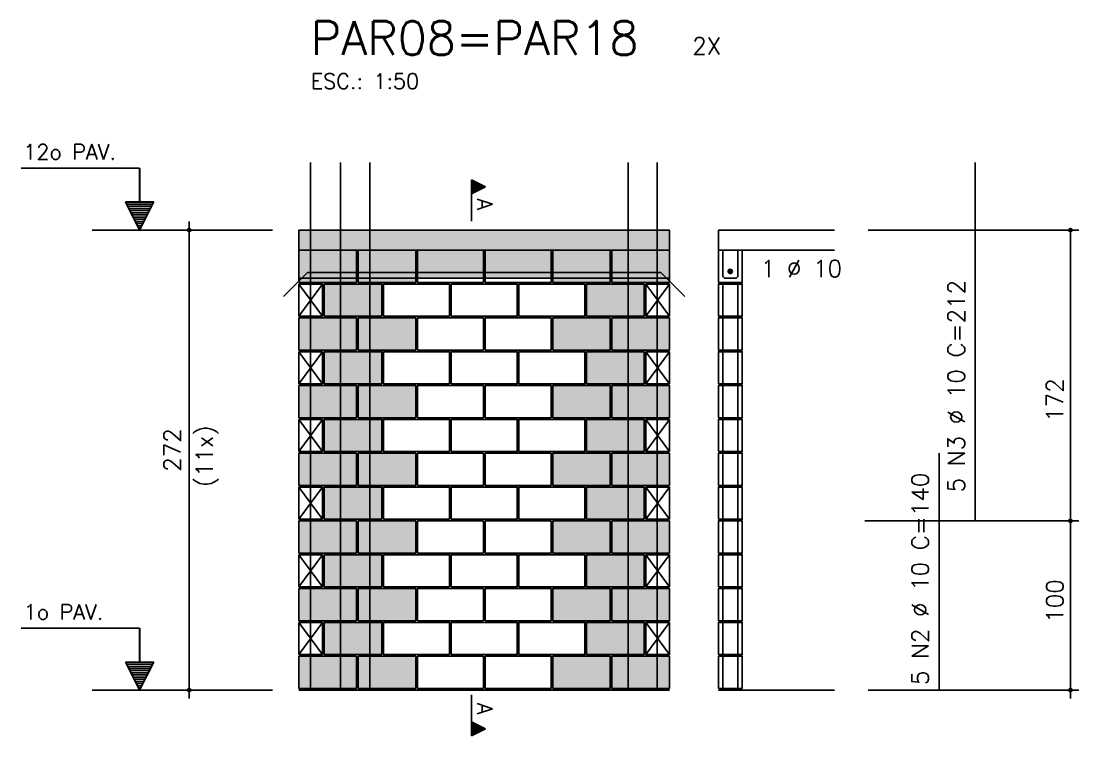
# Model space of a CAD drawing. Extents: x -2 to 121, y -2 to 61.
# Drawn here: x 55.85 to 68.35, y 29.35 to 37.8 of the extents above; entities that cross this region are included whole.
import ezdxf

# ---------------------------------------------------------------- set-up
doc = ezdxf.new("R2010")
doc.units = 0
doc.header["$MEASUREMENT"] = 0
for name, color, linetype in [('PENA_01', 1, 'CONTINUOUS'), ('PENA_02', 2, 'CONTINUOUS'), ('PENA_03', 3, 'CONTINUOUS'), ('PENA_05', 5, 'CONTINUOUS'), ('PENA_06', 6, 'CONTINUOUS'), ('PENA_09', 254, 'CONTINUOUS'), ('PENA_11', 252, 'CONTINUOUS'), ('PENA_21', 100, 'CONTINUOUS')]:
    doc.layers.add(name, color=color, linetype=linetype)
doc.styles.get("Standard").update_dxf_attribs({"font": 'ROMANS.SHX'})

msp = doc.modelspace()

# ---------------------------------------------------------------- linework, layer by layer
at = {"layer": 'PENA_01', "linetype": 'Continuous'}
for p, q in [((56.691087, 35.328397), (58.82195, 35.328397)), ((59.134049, 34.758397), (59.814049, 34.758397)), ((59.834049, 34.758397), (60.514049, 34.758397)), ((60.534049, 34.758397), (61.314049, 34.758397)), ((61.334049, 34.758397), (62.114049, 34.758397)), ((62.134049, 34.758397), (62.814049, 34.758397)), ((62.834049, 34.758397), (63.514049, 34.758397)), ((56.691087, 29.888397), (58.82195, 29.888397))]:
    msp.add_line(p, q, dxfattribs=at)
at = {"layer": 'PENA_02', "linetype": 'Continuous'}
for p, q in [((59.414049, 34.688397), (59.134049, 34.688397)), ((59.134049, 34.688397), (59.134049, 34.308397)), ((59.414049, 34.308397), (59.414049, 34.688397)), ((63.514049, 34.688397), (63.234049, 34.688397)), ((63.234049, 34.688397), (63.234049, 34.308397)), ((63.514049, 34.308397), (63.514049, 34.688397)), ((59.134049, 34.308397), (59.414049, 34.308397)), ((63.234049, 34.308397), (63.514049, 34.308397)), ((59.414049, 33.888397), (59.134049, 33.888397)), ((59.134049, 33.888397), (59.134049, 33.508397)), ((59.414049, 33.508397), (59.414049, 33.888397)), ((63.514049, 33.888397), (63.234049, 33.888397)), ((63.234049, 33.888397), (63.234049, 33.508397)), ((63.514049, 33.508397), (63.514049, 33.888397)), ((59.134049, 33.508397), (59.414049, 33.508397)), ((63.234049, 33.508397), (63.514049, 33.508397)), ((59.414049, 33.088397), (59.134049, 33.088397)), ((59.134049, 33.088397), (59.134049, 32.708397)), ((59.414049, 32.708397), (59.414049, 33.088397)), ((63.514049, 33.088397), (63.234049, 33.088397)), ((63.234049, 33.088397), (63.234049, 32.708397)), ((63.514049, 32.708397), (63.514049, 33.088397)), ((59.134049, 32.708397), (59.414049, 32.708397)), ((63.234049, 32.708397), (63.514049, 32.708397)), ((59.414049, 32.288397), (59.134049, 32.288397)), ((59.134049, 32.288397), (59.134049, 31.908397)), ((59.414049, 31.908397), (59.414049, 32.288397)), ((63.514049, 32.288397), (63.234049, 32.288397)), ((63.234049, 32.288397), (63.234049, 31.908397)), ((63.514049, 31.908397), (63.514049, 32.288397)), ((59.134049, 31.908397), (59.414049, 31.908397)), ((63.234049, 31.908397), (63.514049, 31.908397)), ((59.414049, 31.488397), (59.134049, 31.488397)), ((59.134049, 31.488397), (59.134049, 31.108397)), ((59.414049, 31.108397), (59.414049, 31.488397)), ((63.514049, 31.488397), (63.234049, 31.488397)), ((63.234049, 31.488397), (63.234049, 31.108397)), ((63.514049, 31.108397), (63.514049, 31.488397)), ((59.134049, 31.108397), (59.414049, 31.108397)), ((63.234049, 31.108397), (63.514049, 31.108397)), ((59.414049, 30.688397), (59.134049, 30.688397)), ((59.134049, 30.688397), (59.134049, 30.308397)), ((59.414049, 30.308397), (59.414049, 30.688397)), ((63.514049, 30.688397), (63.234049, 30.688397)), ((63.234049, 30.688397), (63.234049, 30.308397)), ((63.514049, 30.308397), (63.514049, 30.688397)), ((59.134049, 30.308397), (59.414049, 30.308397)), ((63.234049, 30.308397), (63.514049, 30.308397)), ((59.134049, 29.888397), (63.514049, 29.888397))]:
    msp.add_line(p, q, dxfattribs=at)
for points in [[(59.134049, 35.088397), (63.514049, 35.088397), (63.514049, 35.328397), (59.134049, 35.328397), (59.134049, 35.088397)], [(59.134049, 34.708397), (59.814049, 34.708397), (59.814049, 35.088397), (59.134049, 35.088397), (59.134049, 34.708397)], [(59.834049, 34.708397), (60.514049, 34.708397), (60.514049, 35.088397), (59.834049, 35.088397), (59.834049, 34.708397)], [(60.534049, 34.708397), (61.314049, 34.708397), (61.314049, 35.088397), (60.534049, 35.088397), (60.534049, 34.708397)], [(61.334049, 34.708397), (62.114049, 34.708397), (62.114049, 35.088397), (61.334049, 35.088397), (61.334049, 34.708397)], [(62.134049, 34.708397), (62.814049, 34.708397), (62.814049, 35.088397), (62.134049, 35.088397), (62.134049, 34.708397)], [(62.834049, 34.708397), (63.514049, 34.708397), (63.514049, 35.088397), (62.834049, 35.088397), (62.834049, 34.708397)], [(60.114049, 34.308397), (59.434049, 34.308397), (59.434049, 34.688397), (60.114049, 34.688397), (60.114049, 34.308397)], [(60.914049, 34.308397), (60.134049, 34.308397), (60.134049, 34.688397), (60.914049, 34.688397), (60.914049, 34.308397)], [(60.934049, 34.308397), (61.714049, 34.308397), (61.714049, 34.688397), (60.934049, 34.688397), (60.934049, 34.308397)], [(61.734049, 34.308397), (62.514049, 34.308397), (62.514049, 34.688397), (61.734049, 34.688397), (61.734049, 34.308397)], [(62.534049, 34.308397), (63.214049, 34.308397), (63.214049, 34.688397), (62.534049, 34.688397), (62.534049, 34.308397)], [(59.134049, 33.908397), (59.814049, 33.908397), (59.814049, 34.288397), (59.134049, 34.288397), (59.134049, 33.908397)], [(59.834049, 33.908397), (60.514049, 33.908397), (60.514049, 34.288397), (59.834049, 34.288397), (59.834049, 33.908397)], [(60.534049, 33.908397), (61.314049, 33.908397), (61.314049, 34.288397), (60.534049, 34.288397), (60.534049, 33.908397)], [(61.334049, 33.908397), (62.114049, 33.908397), (62.114049, 34.288397), (61.334049, 34.288397), (61.334049, 33.908397)], [(62.134049, 33.908397), (62.814049, 33.908397), (62.814049, 34.288397), (62.134049, 34.288397), (62.134049, 33.908397)], [(62.834049, 33.908397), (63.514049, 33.908397), (63.514049, 34.288397), (62.834049, 34.288397), (62.834049, 33.908397)], [(60.114049, 33.508397), (59.434049, 33.508397), (59.434049, 33.888397), (60.114049, 33.888397), (60.114049, 33.508397)], [(60.914049, 33.508397), (60.134049, 33.508397), (60.134049, 33.888397), (60.914049, 33.888397), (60.914049, 33.508397)], [(60.934049, 33.508397), (61.714049, 33.508397), (61.714049, 33.888397), (60.934049, 33.888397), (60.934049, 33.508397)], [(61.734049, 33.508397), (62.514049, 33.508397), (62.514049, 33.888397), (61.734049, 33.888397), (61.734049, 33.508397)], [(62.534049, 33.508397), (63.214049, 33.508397), (63.214049, 33.888397), (62.534049, 33.888397), (62.534049, 33.508397)], [(59.134049, 33.108397), (59.814049, 33.108397), (59.814049, 33.488397), (59.134049, 33.488397), (59.134049, 33.108397)], [(59.834049, 33.108397), (60.514049, 33.108397), (60.514049, 33.488397), (59.834049, 33.488397), (59.834049, 33.108397)], [(60.534049, 33.108397), (61.314049, 33.108397), (61.314049, 33.488397), (60.534049, 33.488397), (60.534049, 33.108397)], [(61.334049, 33.108397), (62.114049, 33.108397), (62.114049, 33.488397), (61.334049, 33.488397), (61.334049, 33.108397)], [(62.134049, 33.108397), (62.814049, 33.108397), (62.814049, 33.488397), (62.134049, 33.488397), (62.134049, 33.108397)], [(62.834049, 33.108397), (63.514049, 33.108397), (63.514049, 33.488397), (62.834049, 33.488397), (62.834049, 33.108397)], [(60.114049, 32.708397), (59.434049, 32.708397), (59.434049, 33.088397), (60.114049, 33.088397), (60.114049, 32.708397)], [(60.914049, 32.708397), (60.134049, 32.708397), (60.134049, 33.088397), (60.914049, 33.088397), (60.914049, 32.708397)], [(60.934049, 32.708397), (61.714049, 32.708397), (61.714049, 33.088397), (60.934049, 33.088397), (60.934049, 32.708397)], [(61.734049, 32.708397), (62.514049, 32.708397), (62.514049, 33.088397), (61.734049, 33.088397), (61.734049, 32.708397)], [(62.534049, 32.708397), (63.214049, 32.708397), (63.214049, 33.088397), (62.534049, 33.088397), (62.534049, 32.708397)], [(59.134049, 32.308397), (59.814049, 32.308397), (59.814049, 32.688397), (59.134049, 32.688397), (59.134049, 32.308397)], [(59.834049, 32.308397), (60.514049, 32.308397), (60.514049, 32.688397), (59.834049, 32.688397), (59.834049, 32.308397)], [(60.534049, 32.308397), (61.314049, 32.308397), (61.314049, 32.688397), (60.534049, 32.688397), (60.534049, 32.308397)], [(61.334049, 32.308397), (62.114049, 32.308397), (62.114049, 32.688397), (61.334049, 32.688397), (61.334049, 32.308397)], [(62.134049, 32.308397), (62.814049, 32.308397), (62.814049, 32.688397), (62.134049, 32.688397), (62.134049, 32.308397)], [(62.834049, 32.308397), (63.514049, 32.308397), (63.514049, 32.688397), (62.834049, 32.688397), (62.834049, 32.308397)], [(60.114049, 31.908397), (59.434049, 31.908397), (59.434049, 32.288397), (60.114049, 32.288397), (60.114049, 31.908397)], [(60.914049, 31.908397), (60.134049, 31.908397), (60.134049, 32.288397), (60.914049, 32.288397), (60.914049, 31.908397)], [(60.934049, 31.908397), (61.714049, 31.908397), (61.714049, 32.288397), (60.934049, 32.288397), (60.934049, 31.908397)], [(61.734049, 31.908397), (62.514049, 31.908397), (62.514049, 32.288397), (61.734049, 32.288397), (61.734049, 31.908397)], [(62.534049, 31.908397), (63.214049, 31.908397), (63.214049, 32.288397), (62.534049, 32.288397), (62.534049, 31.908397)], [(59.134049, 31.508397), (59.814049, 31.508397), (59.814049, 31.888397), (59.134049, 31.888397), (59.134049, 31.508397)], [(59.834049, 31.508397), (60.514049, 31.508397), (60.514049, 31.888397), (59.834049, 31.888397), (59.834049, 31.508397)], [(60.534049, 31.508397), (61.314049, 31.508397), (61.314049, 31.888397), (60.534049, 31.888397), (60.534049, 31.508397)], [(61.334049, 31.508397), (62.114049, 31.508397), (62.114049, 31.888397), (61.334049, 31.888397), (61.334049, 31.508397)], [(62.134049, 31.508397), (62.814049, 31.508397), (62.814049, 31.888397), (62.134049, 31.888397), (62.134049, 31.508397)], [(62.834049, 31.508397), (63.514049, 31.508397), (63.514049, 31.888397), (62.834049, 31.888397), (62.834049, 31.508397)], [(60.114049, 31.108397), (59.434049, 31.108397), (59.434049, 31.488397), (60.114049, 31.488397), (60.114049, 31.108397)], [(60.914049, 31.108397), (60.134049, 31.108397), (60.134049, 31.488397), (60.914049, 31.488397), (60.914049, 31.108397)], [(60.934049, 31.108397), (61.714049, 31.108397), (61.714049, 31.488397), (60.934049, 31.488397), (60.934049, 31.108397)], [(61.734049, 31.108397), (62.514049, 31.108397), (62.514049, 31.488397), (61.734049, 31.488397), (61.734049, 31.108397)], [(62.534049, 31.108397), (63.214049, 31.108397), (63.214049, 31.488397), (62.534049, 31.488397), (62.534049, 31.108397)], [(59.134049, 30.708397), (59.814049, 30.708397), (59.814049, 31.088397), (59.134049, 31.088397), (59.134049, 30.708397)], [(59.834049, 30.708397), (60.514049, 30.708397), (60.514049, 31.088397), (59.834049, 31.088397), (59.834049, 30.708397)], [(60.534049, 30.708397), (61.314049, 30.708397), (61.314049, 31.088397), (60.534049, 31.088397), (60.534049, 30.708397)], [(61.334049, 30.708397), (62.114049, 30.708397), (62.114049, 31.088397), (61.334049, 31.088397), (61.334049, 30.708397)], [(62.134049, 30.708397), (62.814049, 30.708397), (62.814049, 31.088397), (62.134049, 31.088397), (62.134049, 30.708397)], [(62.834049, 30.708397), (63.514049, 30.708397), (63.514049, 31.088397), (62.834049, 31.088397), (62.834049, 30.708397)], [(60.114049, 30.308397), (59.434049, 30.308397), (59.434049, 30.688397), (60.114049, 30.688397), (60.114049, 30.308397)], [(60.914049, 30.308397), (60.134049, 30.308397), (60.134049, 30.688397), (60.914049, 30.688397), (60.914049, 30.308397)], [(60.934049, 30.308397), (61.714049, 30.308397), (61.714049, 30.688397), (60.934049, 30.688397), (60.934049, 30.308397)], [(61.734049, 30.308397), (62.514049, 30.308397), (62.514049, 30.688397), (61.734049, 30.688397), (61.734049, 30.308397)], [(62.534049, 30.308397), (63.214049, 30.308397), (63.214049, 30.688397), (62.534049, 30.688397), (62.534049, 30.308397)], [(59.134049, 29.908397), (59.814049, 29.908397), (59.814049, 30.288397), (59.134049, 30.288397), (59.134049, 29.908397)], [(59.834049, 29.908397), (60.514049, 29.908397), (60.514049, 30.288397), (59.834049, 30.288397), (59.834049, 29.908397)], [(60.534049, 29.908397), (61.314049, 29.908397), (61.314049, 30.288397), (60.534049, 30.288397), (60.534049, 29.908397)], [(61.334049, 29.908397), (62.114049, 29.908397), (62.114049, 30.288397), (61.334049, 30.288397), (61.334049, 29.908397)], [(62.134049, 29.908397), (62.814049, 29.908397), (62.814049, 30.288397), (62.134049, 30.288397), (62.134049, 29.908397)], [(62.834049, 29.908397), (63.514049, 29.908397), (63.514049, 30.288397), (62.834049, 30.288397), (62.834049, 29.908397)]]:
    msp.add_lwpolyline(points, dxfattribs=at)
for centre, radius in [((57.837232, 35.328397), 0.02), ((57.837232, 35.328397), 0.01), ((68.254045, 35.328397), 0.02), ((68.254045, 35.328397), 0.01), ((68.254045, 31.888397), 0.02), ((68.254045, 31.888397), 0.01), ((57.837232, 29.888397), 0.02), ((57.837232, 29.888397), 0.01), ((68.254045, 29.888397), 0.02), ((68.254045, 29.888397), 0.01)]:
    msp.add_circle(centre, radius, dxfattribs=at)
at = {"layer": 'PENA_03', "linetype": 'Continuous'}
for p, q in [((57.250085, 36.060263), (55.850085, 36.060263)), ((57.250085, 35.660263), (57.250085, 36.060263)), ((57.251485, 35.660263), (57.251485, 36.061663)), ((61.174453, 35.435004), (61.174453, 35.921386)), ((61.174453, 35.921386), (61.340386, 35.83842)), ((61.175148, 35.920258), (61.338825, 35.83842)), ((61.175149, 35.920258), (61.175149, 35.756581)), ((61.187217, 35.915004), (61.187217, 35.761835)), ((61.199981, 35.908622), (61.199981, 35.768217)), ((61.212745, 35.90224), (61.212745, 35.774599)), ((61.225509, 35.895858), (61.225509, 35.780981)), ((61.238273, 35.889476), (61.238273, 35.787363)), ((61.340386, 35.83842), (61.175148, 35.755801)), ((61.338825, 35.83842), (61.175149, 35.756581)), ((61.251037, 35.883094), (61.251037, 35.793745)), ((61.263801, 35.876712), (61.263801, 35.800127)), ((61.276565, 35.87033), (61.276565, 35.806509)), ((61.289329, 35.863948), (61.289329, 35.812891)), ((61.302093, 35.857566), (61.302093, 35.819273)), ((61.314858, 35.851184), (61.314858, 35.825655)), ((61.327622, 35.844802), (61.327622, 35.832038)), ((57.250785, 35.328397), (57.084853, 35.660263)), ((57.084853, 35.660263), (57.250085, 35.660263)), ((57.250785, 35.33152), (57.087109, 35.658872)), ((57.414461, 35.658872), (57.087109, 35.658872)), ((57.416718, 35.660263), (57.250785, 35.328397)), ((57.414461, 35.658873), (57.250785, 35.331519)), ((57.251485, 35.660263), (57.416718, 35.660263)), ((61.175149, 35.755801), (61.175149, 35.435004)), ((57.403954, 35.634735), (57.097616, 35.634735)), ((57.39119, 35.609207), (57.110381, 35.609207)), ((57.378426, 35.583679), (57.123145, 35.583679)), ((57.365661, 35.558151), (57.135909, 35.558151)), ((57.352897, 35.532622), (57.148673, 35.532622)), ((57.340133, 35.507094), (57.161437, 35.507094)), ((57.327369, 35.481566), (57.174201, 35.481566)), ((57.314605, 35.456038), (57.186965, 35.456038)), ((57.301841, 35.43051), (57.199729, 35.43051)), ((57.289077, 35.404982), (57.212493, 35.404982)), ((57.837232, 29.787865), (57.837232, 35.428397)), ((57.276313, 35.379453), (57.225257, 35.379453)), ((57.263549, 35.353925), (57.238021, 35.353925)), ((64.094049, 35.328397), (64.094049, 34.708397)), ((64.094049, 35.328397), (65.464728, 35.328397)), ((65.864728, 35.328397), (68.354045, 35.328397)), ((68.254045, 29.787865), (68.254045, 35.328397)), ((64.094049, 35.088397), (65.464728, 35.088397)), ((59.134049, 34.308397), (59.414049, 34.688397)), ((59.414049, 34.308397), (59.134049, 34.688397)), ((63.234049, 34.308397), (63.514049, 34.688397)), ((63.514049, 34.308397), (63.234049, 34.688397)), ((64.144049, 34.308397), (64.144049, 34.688397)), ((64.324049, 34.308397), (64.324049, 34.688397)), ((64.144049, 33.908397), (64.144049, 34.288397)), ((64.324049, 33.908397), (64.324049, 34.288397)), ((59.134049, 33.508397), (59.414049, 33.888397)), ((59.414049, 33.508397), (59.134049, 33.888397)), ((63.234049, 33.508397), (63.514049, 33.888397)), ((63.514049, 33.508397), (63.234049, 33.888397)), ((64.144049, 33.508397), (64.144049, 33.888397)), ((64.324049, 33.508397), (64.324049, 33.888397)), ((64.144049, 33.108397), (64.144049, 33.488397)), ((64.324049, 33.108397), (64.324049, 33.488397)), ((59.134049, 32.708397), (59.414049, 33.088397)), ((59.414049, 32.708397), (59.134049, 33.088397)), ((63.234049, 32.708397), (63.514049, 33.088397)), ((63.514049, 32.708397), (63.234049, 33.088397)), ((64.144049, 32.708397), (64.144049, 33.088397)), ((64.324049, 32.708397), (64.324049, 33.088397)), ((64.144049, 32.308397), (64.144049, 32.688397)), ((64.324049, 32.308397), (64.324049, 32.688397)), ((59.134049, 31.908397), (59.414049, 32.288397)), ((59.414049, 31.908397), (59.134049, 32.288397)), ((63.234049, 31.908397), (63.514049, 32.288397)), ((63.514049, 31.908397), (63.234049, 32.288397)), ((64.144049, 31.908397), (64.144049, 32.288397)), ((64.324049, 31.908397), (64.324049, 32.288397)), ((64.144049, 31.508397), (64.144049, 31.888397)), ((64.324049, 31.508397), (64.324049, 31.888397)), ((65.822797, 31.888397), (68.354045, 31.888397)), ((59.134049, 31.108397), (59.414049, 31.488397)), ((59.414049, 31.108397), (59.134049, 31.488397)), ((63.234049, 31.108397), (63.514049, 31.488397)), ((63.514049, 31.108397), (63.234049, 31.488397)), ((64.144049, 31.108397), (64.144049, 31.488397)), ((64.324049, 31.108397), (64.324049, 31.488397)), ((64.144049, 30.708397), (64.144049, 31.088397)), ((64.324049, 30.708397), (64.324049, 31.088397)), ((59.134049, 30.308397), (59.414049, 30.688397)), ((59.414049, 30.308397), (59.134049, 30.688397)), ((63.234049, 30.308397), (63.514049, 30.688397)), ((63.514049, 30.308397), (63.234049, 30.688397)), ((64.144049, 30.308397), (64.144049, 30.688397)), ((64.324049, 30.308397), (64.324049, 30.688397)), ((57.250085, 30.620263), (55.850085, 30.620263)), ((57.250085, 30.220263), (57.250085, 30.620263)), ((57.251485, 30.220263), (57.251485, 30.621663)), ((64.144049, 29.908397), (64.144049, 30.288397)), ((64.324049, 29.908397), (64.324049, 30.288397)), ((57.250785, 29.888397), (57.084853, 30.220263)), ((57.084853, 30.220263), (57.250085, 30.220263)), ((57.250785, 29.89152), (57.087109, 30.218872)), ((57.414461, 30.218872), (57.087109, 30.218872)), ((57.403954, 30.194735), (57.097616, 30.194735)), ((57.39119, 30.169207), (57.110381, 30.169207)), ((57.378426, 30.143679), (57.123145, 30.143679)), ((57.416718, 30.220263), (57.250785, 29.888397)), ((57.414461, 30.218873), (57.250785, 29.891519)), ((57.251485, 30.220263), (57.416718, 30.220263)), ((57.365661, 30.118151), (57.135909, 30.118151)), ((57.352897, 30.092622), (57.148673, 30.092622)), ((57.340133, 30.067094), (57.161437, 30.067094)), ((57.327369, 30.041566), (57.174201, 30.041566)), ((57.314605, 30.016038), (57.186965, 30.016038)), ((57.301841, 29.99051), (57.199729, 29.99051)), ((57.289077, 29.964982), (57.212493, 29.964982)), ((57.276313, 29.939453), (57.225257, 29.939453)), ((57.263549, 29.913925), (57.238021, 29.913925)), ((64.094049, 29.888397), (65.464728, 29.888397)), ((65.864728, 29.888397), (68.354045, 29.888397)), ((61.174453, 29.833678), (61.174453, 29.347296)), ((61.175149, 29.512881), (61.175149, 29.833678)), ((61.340386, 29.430262), (61.175148, 29.512881)), ((61.175149, 29.348424), (61.175149, 29.512101)), ((61.338825, 29.430262), (61.175149, 29.512101)), ((61.174453, 29.347296), (61.340386, 29.430262)), ((61.175148, 29.348424), (61.338825, 29.430262)), ((61.187217, 29.353678), (61.187217, 29.506847)), ((61.199981, 29.36006), (61.199981, 29.500465)), ((61.212745, 29.366442), (61.212745, 29.494083)), ((61.225509, 29.372824), (61.225509, 29.487701)), ((61.238273, 29.379206), (61.238273, 29.481319)), ((61.251037, 29.385588), (61.251037, 29.474937)), ((61.263801, 29.39197), (61.263801, 29.468555)), ((61.276565, 29.398352), (61.276565, 29.462173)), ((61.289329, 29.404734), (61.289329, 29.455791)), ((61.302093, 29.411116), (61.302093, 29.449409)), ((61.314858, 29.417498), (61.314858, 29.443027)), ((61.327622, 29.42388), (61.327622, 29.436644))]:
    msp.add_line(p, q, dxfattribs=at)
for points in [[(64.094049, 34.708397), (64.374049, 34.708397), (64.374049, 35.088397)], [(64.324049, 35.088397), (64.324049, 34.778397), (64.304049, 34.758397), (64.164049, 34.758397), (64.144049, 34.778397), (64.144049, 35.088397)], [(64.258598, 34.839388), (64.256437, 34.849556), (64.250326, 34.857966), (64.241323, 34.863164), (64.230985, 34.864251), (64.221098, 34.861038), (64.213372, 34.854082), (64.209144, 34.844585), (64.209144, 34.83419), (64.213372, 34.824693), (64.221098, 34.817737), (64.230985, 34.814524), (64.241323, 34.815611), (64.250326, 34.820809), (64.256437, 34.829219), (64.258598, 34.839388)], [(64.094049, 34.308397), (64.374049, 34.308397), (64.374049, 34.688397), (64.094049, 34.688397), (64.094049, 34.308397)], [(64.094049, 33.908397), (64.374049, 33.908397), (64.374049, 34.288397), (64.094049, 34.288397), (64.094049, 33.908397)], [(64.094049, 33.508397), (64.374049, 33.508397), (64.374049, 33.888397), (64.094049, 33.888397), (64.094049, 33.508397)], [(64.094049, 33.108397), (64.374049, 33.108397), (64.374049, 33.488397), (64.094049, 33.488397), (64.094049, 33.108397)], [(64.094049, 32.708397), (64.374049, 32.708397), (64.374049, 33.088397), (64.094049, 33.088397), (64.094049, 32.708397)], [(64.094049, 32.308397), (64.374049, 32.308397), (64.374049, 32.688397), (64.094049, 32.688397), (64.094049, 32.308397)], [(64.094049, 31.908397), (64.374049, 31.908397), (64.374049, 32.288397), (64.094049, 32.288397), (64.094049, 31.908397)], [(64.094049, 31.508397), (64.374049, 31.508397), (64.374049, 31.888397), (64.094049, 31.888397), (64.094049, 31.508397)], [(64.094049, 31.108397), (64.374049, 31.108397), (64.374049, 31.488397), (64.094049, 31.488397), (64.094049, 31.108397)], [(64.094049, 30.708397), (64.374049, 30.708397), (64.374049, 31.088397), (64.094049, 31.088397), (64.094049, 30.708397)], [(64.094049, 30.308397), (64.374049, 30.308397), (64.374049, 30.688397), (64.094049, 30.688397), (64.094049, 30.308397)], [(64.094049, 29.908397), (64.374049, 29.908397), (64.374049, 30.288397), (64.094049, 30.288397), (64.094049, 29.908397)]]:
    msp.add_lwpolyline(points, dxfattribs=at)
msp.add_circle((64.233598, 34.839388), 0.025, dxfattribs=at)
for points in [[(64.258598, 34.839388), (64.213372, 34.854082), (64.209144, 34.844585)], [(64.258598, 34.839388), (64.209144, 34.844585), (64.209144, 34.83419)], [(64.258598, 34.839388), (64.209144, 34.83419), (64.213372, 34.824693)], [(64.258598, 34.839388), (64.221098, 34.861038), (64.210106, 34.847938)], [(64.258598, 34.839388), (64.210106, 34.847938), (64.210106, 34.830837)], [(64.258598, 34.839388), (64.210106, 34.830837), (64.221098, 34.817737)], [(64.258598, 34.839388), (64.221098, 34.861038), (64.213372, 34.854082)], [(64.258598, 34.839388), (64.213372, 34.824693), (64.221098, 34.817737)], [(64.258598, 34.839388), (64.230985, 34.864251), (64.221098, 34.861038)], [(64.258598, 34.839388), (64.237939, 34.864008), (64.221098, 34.861038)], [(64.258598, 34.839388), (64.221098, 34.817737), (64.237939, 34.814767)], [(64.258598, 34.839388), (64.221098, 34.817737), (64.230985, 34.814524)], [(64.258598, 34.839388), (64.241323, 34.863164), (64.230985, 34.864251)], [(64.258598, 34.839388), (64.230985, 34.814524), (64.241323, 34.815611)], [(64.258598, 34.839388), (64.252749, 34.855457), (64.237939, 34.864008)], [(64.258598, 34.839388), (64.237939, 34.814767), (64.252749, 34.823318)], [(64.258598, 34.839388), (64.250326, 34.857966), (64.241323, 34.863164)], [(64.258598, 34.839388), (64.241323, 34.815611), (64.250326, 34.820809)], [(64.258598, 34.839388), (64.256437, 34.849556), (64.250326, 34.857966)], [(64.258598, 34.839388), (64.250326, 34.820809), (64.256437, 34.829219)], [(64.258598, 34.839388), (64.252749, 34.823318), (64.258598, 34.839388)], [(64.258598, 34.839388), (64.256437, 34.829219), (64.258598, 34.839388)]]:
    msp.add_solid(points, dxfattribs=at)
at = {"layer": 'PENA_05', "linetype": 'Continuous'}
for p, q in [((67.130294, 31.885475), (67.130294, 36.128397)), ((58.951206, 34.544), (59.234049, 34.826843)), ((59.234049, 34.826843), (63.413879, 34.826998)), ((63.413879, 34.826998), (63.696722, 34.544156)), ((66.70437, 29.888397), (66.70437, 32.688397))]:
    msp.add_line(p, q, dxfattribs=at)
for points in [[(59.269442, 36.128397), (59.269442, 29.888397)], [(59.624049, 36.128397), (59.624049, 29.888397)], [(59.970859, 36.128397), (59.970859, 29.888397)], [(63.024327, 36.128397), (63.024327, 29.888397)], [(63.368801, 36.128397), (63.368801, 29.888397)]]:
    msp.add_lwpolyline(points, dxfattribs=at)
at = {"layer": 'PENA_09', "linetype": 'Continuous'}
for points in [[(59.134049, 34.758397), (59.814049, 34.758397), (59.814049, 35.088397), (59.134049, 35.088397), (59.134049, 34.758397)], [(59.834049, 34.758397), (60.514049, 34.758397), (60.514049, 35.088397), (59.834049, 35.088397), (59.834049, 34.758397)], [(60.534049, 34.758397), (61.314049, 34.758397), (61.314049, 35.088397), (60.534049, 35.088397), (60.534049, 34.758397)], [(61.334049, 34.758397), (62.114049, 34.758397), (62.114049, 35.088397), (61.334049, 35.088397), (61.334049, 34.758397)], [(62.134049, 34.758397), (62.814049, 34.758397), (62.814049, 35.088397), (62.134049, 35.088397), (62.134049, 34.758397)], [(62.834049, 34.758397), (63.514049, 34.758397), (63.514049, 35.088397), (62.834049, 35.088397), (62.834049, 34.758397)]]:
    msp.add_lwpolyline(points, dxfattribs=at)
for points in [[(59.134049, 34.758397), (59.814049, 34.758397), (59.814049, 35.088397)], [(59.134049, 34.758397), (59.814049, 35.088397), (59.134049, 35.088397)], [(59.134049, 34.758397), (59.134049, 35.088397), (59.134049, 34.758397)], [(59.834049, 34.758397), (60.514049, 34.758397), (60.514049, 35.088397)], [(59.834049, 34.758397), (60.514049, 35.088397), (59.834049, 35.088397)], [(59.834049, 34.758397), (59.834049, 35.088397), (59.834049, 34.758397)], [(60.534049, 34.758397), (61.314049, 34.758397), (61.314049, 35.088397)], [(60.534049, 34.758397), (61.314049, 35.088397), (60.534049, 35.088397)], [(60.534049, 34.758397), (60.534049, 35.088397), (60.534049, 34.758397)], [(61.334049, 34.758397), (62.114049, 34.758397), (62.114049, 35.088397)], [(61.334049, 34.758397), (62.114049, 35.088397), (61.334049, 35.088397)], [(61.334049, 34.758397), (61.334049, 35.088397), (61.334049, 34.758397)], [(62.134049, 34.758397), (62.814049, 34.758397), (62.814049, 35.088397)], [(62.134049, 34.758397), (62.814049, 35.088397), (62.134049, 35.088397)], [(62.134049, 34.758397), (62.134049, 35.088397), (62.134049, 34.758397)], [(62.834049, 34.758397), (63.514049, 34.758397), (63.514049, 35.088397)], [(62.834049, 34.758397), (63.514049, 35.088397), (62.834049, 35.088397)], [(62.834049, 34.758397), (62.834049, 35.088397), (62.834049, 34.758397)]]:
    msp.add_solid(points, dxfattribs=at)
at = {"layer": 'PENA_11', "linetype": 'Continuous'}
for points in [[(59.134049, 35.088397), (63.514049, 35.088397), (63.514049, 35.328397)], [(59.134049, 35.088397), (63.514049, 35.328397), (59.134049, 35.328397)], [(59.134049, 35.088397), (59.134049, 35.328397), (59.134049, 35.088397)]]:
    msp.add_solid(points, dxfattribs=at)
at = {"layer": 'PENA_21', "linetype": 'Continuous'}
for points in [[(59.134049, 34.708397), (59.814049, 34.708397), (59.814049, 34.758397), (59.134049, 34.758397), (59.134049, 34.708397)], [(60.114049, 34.308397), (59.434049, 34.308397), (59.434049, 34.688397), (60.114049, 34.688397), (60.114049, 34.308397)], [(59.834049, 34.708397), (60.514049, 34.708397), (60.514049, 34.758397), (59.834049, 34.758397), (59.834049, 34.708397)], [(62.134049, 34.708397), (62.814049, 34.708397), (62.814049, 34.758397), (62.134049, 34.758397), (62.134049, 34.708397)], [(62.534049, 34.308397), (63.214049, 34.308397), (63.214049, 34.688397), (62.534049, 34.688397), (62.534049, 34.308397)], [(62.834049, 34.708397), (63.514049, 34.708397), (63.514049, 34.758397), (62.834049, 34.758397), (62.834049, 34.708397)], [(59.134049, 33.908397), (59.814049, 33.908397), (59.814049, 34.288397), (59.134049, 34.288397), (59.134049, 33.908397)], [(59.834049, 33.908397), (60.514049, 33.908397), (60.514049, 34.288397), (59.834049, 34.288397), (59.834049, 33.908397)], [(62.134049, 33.908397), (62.814049, 33.908397), (62.814049, 34.288397), (62.134049, 34.288397), (62.134049, 33.908397)], [(62.834049, 33.908397), (63.514049, 33.908397), (63.514049, 34.288397), (62.834049, 34.288397), (62.834049, 33.908397)], [(60.114049, 33.508397), (59.434049, 33.508397), (59.434049, 33.888397), (60.114049, 33.888397), (60.114049, 33.508397)], [(62.534049, 33.508397), (63.214049, 33.508397), (63.214049, 33.888397), (62.534049, 33.888397), (62.534049, 33.508397)], [(59.134049, 33.108397), (59.814049, 33.108397), (59.814049, 33.488397), (59.134049, 33.488397), (59.134049, 33.108397)], [(59.834049, 33.108397), (60.514049, 33.108397), (60.514049, 33.488397), (59.834049, 33.488397), (59.834049, 33.108397)], [(62.134049, 33.108397), (62.814049, 33.108397), (62.814049, 33.488397), (62.134049, 33.488397), (62.134049, 33.108397)], [(62.834049, 33.108397), (63.514049, 33.108397), (63.514049, 33.488397), (62.834049, 33.488397), (62.834049, 33.108397)], [(60.114049, 32.708397), (59.434049, 32.708397), (59.434049, 33.088397), (60.114049, 33.088397), (60.114049, 32.708397)], [(62.534049, 32.708397), (63.214049, 32.708397), (63.214049, 33.088397), (62.534049, 33.088397), (62.534049, 32.708397)], [(59.134049, 32.308397), (59.814049, 32.308397), (59.814049, 32.688397), (59.134049, 32.688397), (59.134049, 32.308397)], [(59.834049, 32.308397), (60.514049, 32.308397), (60.514049, 32.688397), (59.834049, 32.688397), (59.834049, 32.308397)], [(62.134049, 32.308397), (62.814049, 32.308397), (62.814049, 32.688397), (62.134049, 32.688397), (62.134049, 32.308397)], [(62.834049, 32.308397), (63.514049, 32.308397), (63.514049, 32.688397), (62.834049, 32.688397), (62.834049, 32.308397)], [(60.114049, 31.908397), (59.434049, 31.908397), (59.434049, 32.288397), (60.114049, 32.288397), (60.114049, 31.908397)], [(62.534049, 31.908397), (63.214049, 31.908397), (63.214049, 32.288397), (62.534049, 32.288397), (62.534049, 31.908397)], [(59.134049, 31.508397), (59.814049, 31.508397), (59.814049, 31.888397), (59.134049, 31.888397), (59.134049, 31.508397)], [(59.834049, 31.508397), (60.514049, 31.508397), (60.514049, 31.888397), (59.834049, 31.888397), (59.834049, 31.508397)], [(62.134049, 31.508397), (62.814049, 31.508397), (62.814049, 31.888397), (62.134049, 31.888397), (62.134049, 31.508397)], [(62.834049, 31.508397), (63.514049, 31.508397), (63.514049, 31.888397), (62.834049, 31.888397), (62.834049, 31.508397)], [(60.114049, 31.108397), (59.434049, 31.108397), (59.434049, 31.488397), (60.114049, 31.488397), (60.114049, 31.108397)], [(62.534049, 31.108397), (63.214049, 31.108397), (63.214049, 31.488397), (62.534049, 31.488397), (62.534049, 31.108397)], [(59.134049, 30.708397), (59.814049, 30.708397), (59.814049, 31.088397), (59.134049, 31.088397), (59.134049, 30.708397)], [(59.834049, 30.708397), (60.514049, 30.708397), (60.514049, 31.088397), (59.834049, 31.088397), (59.834049, 30.708397)], [(62.134049, 30.708397), (62.814049, 30.708397), (62.814049, 31.088397), (62.134049, 31.088397), (62.134049, 30.708397)], [(62.834049, 30.708397), (63.514049, 30.708397), (63.514049, 31.088397), (62.834049, 31.088397), (62.834049, 30.708397)], [(60.114049, 30.308397), (59.434049, 30.308397), (59.434049, 30.688397), (60.114049, 30.688397), (60.114049, 30.308397)], [(62.534049, 30.308397), (63.214049, 30.308397), (63.214049, 30.688397), (62.534049, 30.688397), (62.534049, 30.308397)], [(59.134049, 29.908397), (59.814049, 29.908397), (59.814049, 30.288397), (59.134049, 30.288397), (59.134049, 29.908397)], [(59.834049, 29.908397), (60.514049, 29.908397), (60.514049, 30.288397), (59.834049, 30.288397), (59.834049, 29.908397)], [(62.134049, 29.908397), (62.814049, 29.908397), (62.814049, 30.288397), (62.134049, 30.288397), (62.134049, 29.908397)], [(62.834049, 29.908397), (63.514049, 29.908397), (63.514049, 30.288397), (62.834049, 30.288397), (62.834049, 29.908397)]]:
    msp.add_lwpolyline(points, dxfattribs=at)
for points in [[(59.134049, 34.708397), (59.814049, 34.708397), (59.814049, 34.758397)], [(59.134049, 34.708397), (59.814049, 34.758397), (59.134049, 34.758397)], [(59.134049, 34.708397), (59.134049, 34.758397), (59.134049, 34.708397)], [(60.114049, 34.308397), (59.434049, 34.308397), (59.434049, 34.688397)], [(60.114049, 34.308397), (59.434049, 34.688397), (60.114049, 34.688397)], [(59.834049, 34.708397), (60.514049, 34.708397), (60.514049, 34.758397)], [(59.834049, 34.708397), (60.514049, 34.758397), (59.834049, 34.758397)], [(59.834049, 34.708397), (59.834049, 34.758397), (59.834049, 34.708397)], [(60.114049, 34.308397), (60.114049, 34.688397), (60.114049, 34.308397)], [(62.134049, 34.708397), (62.814049, 34.708397), (62.814049, 34.758397)], [(62.134049, 34.708397), (62.814049, 34.758397), (62.134049, 34.758397)], [(62.134049, 34.708397), (62.134049, 34.758397), (62.134049, 34.708397)], [(62.534049, 34.308397), (63.214049, 34.308397), (63.214049, 34.688397)], [(62.534049, 34.308397), (63.214049, 34.688397), (62.534049, 34.688397)], [(62.534049, 34.308397), (62.534049, 34.688397), (62.534049, 34.308397)], [(62.834049, 34.708397), (63.514049, 34.708397), (63.514049, 34.758397)], [(62.834049, 34.708397), (63.514049, 34.758397), (62.834049, 34.758397)], [(62.834049, 34.708397), (62.834049, 34.758397), (62.834049, 34.708397)], [(59.134049, 33.908397), (59.814049, 33.908397), (59.814049, 34.288397)], [(59.134049, 33.908397), (59.814049, 34.288397), (59.134049, 34.288397)], [(59.134049, 33.908397), (59.134049, 34.288397), (59.134049, 33.908397)], [(59.834049, 33.908397), (60.514049, 33.908397), (60.514049, 34.288397)], [(59.834049, 33.908397), (60.514049, 34.288397), (59.834049, 34.288397)], [(59.834049, 33.908397), (59.834049, 34.288397), (59.834049, 33.908397)], [(62.134049, 33.908397), (62.814049, 33.908397), (62.814049, 34.288397)], [(62.134049, 33.908397), (62.814049, 34.288397), (62.134049, 34.288397)], [(62.134049, 33.908397), (62.134049, 34.288397), (62.134049, 33.908397)], [(62.834049, 33.908397), (63.514049, 33.908397), (63.514049, 34.288397)], [(62.834049, 33.908397), (63.514049, 34.288397), (62.834049, 34.288397)], [(62.834049, 33.908397), (62.834049, 34.288397), (62.834049, 33.908397)], [(60.114049, 33.508397), (59.434049, 33.508397), (59.434049, 33.888397)], [(60.114049, 33.508397), (59.434049, 33.888397), (60.114049, 33.888397)], [(60.114049, 33.508397), (60.114049, 33.888397), (60.114049, 33.508397)], [(62.534049, 33.508397), (63.214049, 33.508397), (63.214049, 33.888397)], [(62.534049, 33.508397), (63.214049, 33.888397), (62.534049, 33.888397)], [(62.534049, 33.508397), (62.534049, 33.888397), (62.534049, 33.508397)], [(59.134049, 33.108397), (59.814049, 33.108397), (59.814049, 33.488397)], [(59.134049, 33.108397), (59.814049, 33.488397), (59.134049, 33.488397)], [(59.134049, 33.108397), (59.134049, 33.488397), (59.134049, 33.108397)], [(59.834049, 33.108397), (60.514049, 33.108397), (60.514049, 33.488397)], [(59.834049, 33.108397), (60.514049, 33.488397), (59.834049, 33.488397)], [(59.834049, 33.108397), (59.834049, 33.488397), (59.834049, 33.108397)], [(62.134049, 33.108397), (62.814049, 33.108397), (62.814049, 33.488397)], [(62.134049, 33.108397), (62.814049, 33.488397), (62.134049, 33.488397)], [(62.134049, 33.108397), (62.134049, 33.488397), (62.134049, 33.108397)], [(62.834049, 33.108397), (63.514049, 33.108397), (63.514049, 33.488397)], [(62.834049, 33.108397), (63.514049, 33.488397), (62.834049, 33.488397)], [(62.834049, 33.108397), (62.834049, 33.488397), (62.834049, 33.108397)], [(60.114049, 32.708397), (59.434049, 32.708397), (59.434049, 33.088397)], [(60.114049, 32.708397), (59.434049, 33.088397), (60.114049, 33.088397)], [(60.114049, 32.708397), (60.114049, 33.088397), (60.114049, 32.708397)], [(62.534049, 32.708397), (63.214049, 32.708397), (63.214049, 33.088397)], [(62.534049, 32.708397), (63.214049, 33.088397), (62.534049, 33.088397)], [(62.534049, 32.708397), (62.534049, 33.088397), (62.534049, 32.708397)], [(59.134049, 32.308397), (59.814049, 32.308397), (59.814049, 32.688397)], [(59.134049, 32.308397), (59.814049, 32.688397), (59.134049, 32.688397)], [(59.134049, 32.308397), (59.134049, 32.688397), (59.134049, 32.308397)], [(59.834049, 32.308397), (60.514049, 32.308397), (60.514049, 32.688397)], [(59.834049, 32.308397), (60.514049, 32.688397), (59.834049, 32.688397)], [(59.834049, 32.308397), (59.834049, 32.688397), (59.834049, 32.308397)], [(62.134049, 32.308397), (62.814049, 32.308397), (62.814049, 32.688397)], [(62.134049, 32.308397), (62.814049, 32.688397), (62.134049, 32.688397)], [(62.134049, 32.308397), (62.134049, 32.688397), (62.134049, 32.308397)], [(62.834049, 32.308397), (63.514049, 32.308397), (63.514049, 32.688397)], [(62.834049, 32.308397), (63.514049, 32.688397), (62.834049, 32.688397)], [(62.834049, 32.308397), (62.834049, 32.688397), (62.834049, 32.308397)], [(60.114049, 31.908397), (59.434049, 31.908397), (59.434049, 32.288397)], [(60.114049, 31.908397), (59.434049, 32.288397), (60.114049, 32.288397)], [(60.114049, 31.908397), (60.114049, 32.288397), (60.114049, 31.908397)], [(62.534049, 31.908397), (63.214049, 31.908397), (63.214049, 32.288397)], [(62.534049, 31.908397), (63.214049, 32.288397), (62.534049, 32.288397)], [(62.534049, 31.908397), (62.534049, 32.288397), (62.534049, 31.908397)], [(59.134049, 31.508397), (59.814049, 31.508397), (59.814049, 31.888397)], [(59.134049, 31.508397), (59.814049, 31.888397), (59.134049, 31.888397)], [(59.134049, 31.508397), (59.134049, 31.888397), (59.134049, 31.508397)], [(59.834049, 31.508397), (60.514049, 31.508397), (60.514049, 31.888397)], [(59.834049, 31.508397), (60.514049, 31.888397), (59.834049, 31.888397)], [(59.834049, 31.508397), (59.834049, 31.888397), (59.834049, 31.508397)], [(62.134049, 31.508397), (62.814049, 31.508397), (62.814049, 31.888397)], [(62.134049, 31.508397), (62.814049, 31.888397), (62.134049, 31.888397)], [(62.134049, 31.508397), (62.134049, 31.888397), (62.134049, 31.508397)], [(62.834049, 31.508397), (63.514049, 31.508397), (63.514049, 31.888397)], [(62.834049, 31.508397), (63.514049, 31.888397), (62.834049, 31.888397)], [(62.834049, 31.508397), (62.834049, 31.888397), (62.834049, 31.508397)], [(60.114049, 31.108397), (59.434049, 31.108397), (59.434049, 31.488397)], [(60.114049, 31.108397), (59.434049, 31.488397), (60.114049, 31.488397)], [(60.114049, 31.108397), (60.114049, 31.488397), (60.114049, 31.108397)], [(62.534049, 31.108397), (63.214049, 31.108397), (63.214049, 31.488397)], [(62.534049, 31.108397), (63.214049, 31.488397), (62.534049, 31.488397)], [(62.534049, 31.108397), (62.534049, 31.488397), (62.534049, 31.108397)], [(59.134049, 30.708397), (59.814049, 30.708397), (59.814049, 31.088397)], [(59.134049, 30.708397), (59.814049, 31.088397), (59.134049, 31.088397)], [(59.134049, 30.708397), (59.134049, 31.088397), (59.134049, 30.708397)], [(59.834049, 30.708397), (60.514049, 30.708397), (60.514049, 31.088397)], [(59.834049, 30.708397), (60.514049, 31.088397), (59.834049, 31.088397)], [(59.834049, 30.708397), (59.834049, 31.088397), (59.834049, 30.708397)], [(62.134049, 30.708397), (62.814049, 30.708397), (62.814049, 31.088397)], [(62.134049, 30.708397), (62.814049, 31.088397), (62.134049, 31.088397)], [(62.134049, 30.708397), (62.134049, 31.088397), (62.134049, 30.708397)], [(62.834049, 30.708397), (63.514049, 30.708397), (63.514049, 31.088397)], [(62.834049, 30.708397), (63.514049, 31.088397), (62.834049, 31.088397)], [(62.834049, 30.708397), (62.834049, 31.088397), (62.834049, 30.708397)], [(60.114049, 30.308397), (59.434049, 30.308397), (59.434049, 30.688397)], [(60.114049, 30.308397), (59.434049, 30.688397), (60.114049, 30.688397)], [(60.114049, 30.308397), (60.114049, 30.688397), (60.114049, 30.308397)], [(62.534049, 30.308397), (63.214049, 30.308397), (63.214049, 30.688397)], [(62.534049, 30.308397), (63.214049, 30.688397), (62.534049, 30.688397)], [(62.534049, 30.308397), (62.534049, 30.688397), (62.534049, 30.308397)], [(59.134049, 29.908397), (59.814049, 29.908397), (59.814049, 30.288397)], [(59.134049, 29.908397), (59.814049, 30.288397), (59.134049, 30.288397)], [(59.134049, 29.908397), (59.134049, 30.288397), (59.134049, 29.908397)], [(59.834049, 29.908397), (60.514049, 29.908397), (60.514049, 30.288397)], [(59.834049, 29.908397), (60.514049, 30.288397), (59.834049, 30.288397)], [(59.834049, 29.908397), (59.834049, 30.288397), (59.834049, 29.908397)], [(62.134049, 29.908397), (62.814049, 29.908397), (62.814049, 30.288397)], [(62.134049, 29.908397), (62.814049, 30.288397), (62.134049, 30.288397)], [(62.134049, 29.908397), (62.134049, 30.288397), (62.134049, 29.908397)], [(62.834049, 29.908397), (63.514049, 29.908397), (63.514049, 30.288397)], [(62.834049, 29.908397), (63.514049, 30.288397), (62.834049, 30.288397)], [(62.834049, 29.908397), (62.834049, 30.288397), (62.834049, 29.908397)]]:
    msp.add_solid(points, dxfattribs=at)

# ---------------------------------------------------------------- texts
at = {"layer": 'PENA_02', "linetype": 'Continuous'}
msp.add_text('2X', height=0.2, dxfattribs=at).set_placement((63.783103, 37.40504))
at = {"layer": 'PENA_03', "linetype": 'Continuous'}
for s, height, p in [('ESC.: 1:50', 0.18, (59.274049, 36.998397)), ('12o PAV.', 0.18, (55.875792, 36.162136)), ('1 %%c 10', 0.2, (64.594868, 34.772096)), ('1o PAV.', 0.18, (55.880357, 30.722136))]:
    msp.add_text(s, height=height, dxfattribs=at).set_placement(p)
for s, height, rotation, p in [('A', 0.18, 270, (61.241482, 35.702987)), ('5 N3 %%c 10 C=212', 0.2, 90, (67.004937, 32.226304)), ('172', 0.2, 90, (68.168651, 33.060204)), ('272', 0.2, 90, (57.734928, 32.469795)), ('(11x)', 0.2, 90, (58.116689, 32.289624)), ('5 N2 %%c 10 C=140', 0.2, 90, (66.578587, 29.94754)), ('100', 0.2, 90, (68.170266, 30.684645)), ('A', 0.18, 270, (61.241482, 29.737124))]:
    msp.add_text(s, height=height, rotation=rotation, dxfattribs=at).set_placement(p)
at = {"layer": 'PENA_06', "linetype": 'Continuous'}
msp.add_text('PAR08=PAR18', height=0.4, dxfattribs=at).set_placement((59.274049, 37.398397))

doc.saveas('drawing.dxf')
